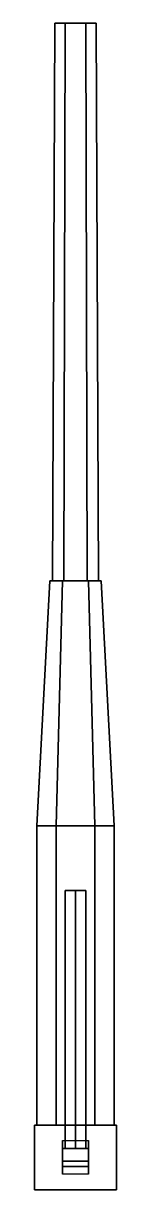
# Model space of a CAD drawing. Extents: x -0.16 to 0.16, y -1.13 to 3.39.
import ezdxf

# ---------------------------------------------------------------- set-up
doc = ezdxf.new("R2010")
doc.units = 0
doc.layers.add('GUN', color=1, linetype='CONTINUOUS')

msp = doc.modelspace()

# ---------------------------------------------------------------- linework, layer by layer
at = {"layer": 'GUN'}
for points in [[(-0.04, 3.39, 0.0293), (-0.08, 3.39, -0.04), (-0.09, 1.23, -0.04), (-0.045, 1.23, 0.0379)], [(-0.08, 3.39, -0.04), (-0.04, 3.39, -0.1093), (-0.045, 1.23, -0.1179), (-0.09, 1.23, -0.04)], [(0.08, 3.39, -0.04), (-0.08, 3.39, -0.04), (-0.04, 3.39, 0.0293), (0.04, 3.39, 0.0293)], [(0.04, 3.39, -0.1093), (-0.04, 3.39, -0.1093), (-0.08, 3.39, -0.04), (0.08, 3.39, -0.04)], [(0.04, 3.39, 0.0293), (-0.04, 3.39, 0.0293), (-0.045, 1.23, 0.0379), (0.045, 1.23, 0.0379)], [(-0.04, 3.39, -0.1093), (0.04, 3.39, -0.1093), (0.045, 1.23, -0.1179), (-0.045, 1.23, -0.1179)], [(0.08, 3.39, -0.04), (0.04, 3.39, 0.0293), (0.045, 1.23, 0.0379), (0.09, 1.23, -0.04)], [(0.04, 3.39, -0.1093), (0.08, 3.39, -0.04), (0.09, 1.23, -0.04), (0.045, 1.23, -0.1179)], [(-0.05, 1.23, 0.0466), (-0.1, 1.23, -0.04), (-0.15, 0.28, -0.04), (-0.075, 0.28, 0.0899)], [(-0.1, 1.23, -0.04), (-0.05, 1.23, -0.1266), (-0.075, 0.28, -0.1699), (-0.15, 0.28, -0.04)], [(0.1, 1.23, -0.04), (-0.1, 1.23, -0.04), (-0.05, 1.23, 0.0466), (0.05, 1.23, 0.0466)], [(0.05, 1.23, -0.1266), (-0.05, 1.23, -0.1266), (-0.1, 1.23, -0.04), (0.1, 1.23, -0.04)], [(0.05, 1.23, 0.0466), (-0.05, 1.23, 0.0466), (-0.075, 0.28, 0.0899), (0.075, 0.28, 0.0899)], [(-0.05, 1.23, -0.1266), (0.05, 1.23, -0.1266), (0.075, 0.28, -0.1699), (-0.075, 0.28, -0.1699)], [(0.1, 1.23, -0.04), (0.05, 1.23, 0.0466), (0.075, 0.28, 0.0899), (0.15, 0.28, -0.04)], [(0.05, 1.23, -0.1266), (0.1, 1.23, -0.04), (0.15, 0.28, -0.04), (0.075, 0.28, -0.1699)], [(-0.075, 0.28, 0.0899), (-0.15, 0.28, -0.04), (-0.15, -0.88, -0.04), (-0.075, -0.88, 0.0899)], [(-0.15, 0.28, -0.04), (-0.075, 0.28, -0.1699), (-0.075, -0.88, -0.1699), (-0.15, -0.88, -0.04)], [(0.075, 0.28, 0.0899), (-0.075, 0.28, 0.0899), (-0.075, -0.88, 0.0899), (0.075, -0.88, 0.0899)], [(-0.075, 0.28, -0.1699), (0.075, 0.28, -0.1699), (0.075, -0.88, -0.1699), (-0.075, -0.88, -0.1699)], [(0.15, 0.28, -0.04), (0.075, 0.28, 0.0899), (0.075, -0.88, 0.0899), (0.15, -0.88, -0.04)], [(0.075, 0.28, -0.1699), (0.15, 0.28, -0.04), (0.15, -0.88, -0.04), (0.075, -0.88, -0.1699)], [(0, 0.03, 0.29), (-0.04, 0.03, 0.25), (-0.04, -0.97, 0.25), (0, -0.97, 0.29)], [(-0.04, 0.03, 0.25), (0, 0.03, 0.21), (0, -0.97, 0.21), (-0.04, -0.97, 0.25)], [(0.04, 0.03, 0.25), (0, 0.03, 0.29), (0, -0.97, 0.29), (0.04, -0.97, 0.25)], [(0, 0.03, 0.21), (0.04, 0.03, 0.25), (0.04, -0.97, 0.25), (0, -0.97, 0.21)], [(-0.16, -0.88, 0.15), (-0.16, -0.88, -0.19), (-0.16, -1.13, -0.19), (-0.16, -1.13, 0.15)], [(0.16, -0.88, 0.15), (0.16, -0.88, -0.19), (-0.16, -0.88, -0.19), (-0.16, -0.88, 0.15)], [(-0.16, -1.13, -0.19), (-0.16, -0.88, -0.19), (0.16, -0.88, -0.19), (0.16, -1.13, -0.19)], [(0.16, -1.13, 0.15), (0.16, -0.88, 0.15), (-0.16, -0.88, 0.15), (-0.16, -1.13, 0.15)], [(0.16, -1.13, -0.19), (0.16, -0.88, -0.19), (0.16, -0.88, 0.15), (0.16, -1.13, 0.15)], [(-0.05, -0.94, -0.19), (-0.05, -0.97, -0.24), (-0.05, -1.02, -0.24), (-0.05, -1.07, -0.19)], [(0.05, -0.94, -0.19), (0.05, -0.97, -0.24), (-0.05, -0.97, -0.24), (-0.05, -0.94, -0.19)], [(0.05, -1.02, -0.24), (0.05, -0.97, -0.24), (0.05, -0.94, -0.19), (0.05, -1.07, -0.19)], [(-0.05, -0.97, 0.31), (-0.05, -0.97, 0.15), (-0.05, -1.04, 0.15), (-0.05, -1.04, 0.31)], [(0.05, -0.97, 0.31), (0.05, -0.97, 0.15), (-0.05, -0.97, 0.15), (-0.05, -0.97, 0.31)], [(0.05, -1.04, 0.31), (0.05, -0.97, 0.31), (-0.05, -0.97, 0.31), (-0.05, -1.04, 0.31)], [(-0.05, -1.02, -0.24), (-0.05, -0.97, -0.24), (0.05, -0.97, -0.24), (0.05, -1.02, -0.24)], [(0.05, -1.04, 0.15), (0.05, -0.97, 0.15), (0.05, -0.97, 0.31), (0.05, -1.04, 0.31)], [(-0.05, -1.07, -0.19), (-0.05, -1.02, -0.24), (0.05, -1.02, -0.24), (0.05, -1.07, -0.19)], [(-0.05, -1.04, 0.31), (-0.05, -1.04, 0.15), (0.05, -1.04, 0.15), (0.05, -1.04, 0.31)], [(-0.16, -1.13, 0.15), (-0.16, -1.13, -0.19), (0.16, -1.13, -0.19), (0.16, -1.13, 0.15)]]:
    msp.add_3dface(points, dxfattribs=at)

doc.saveas('drawing.dxf')
